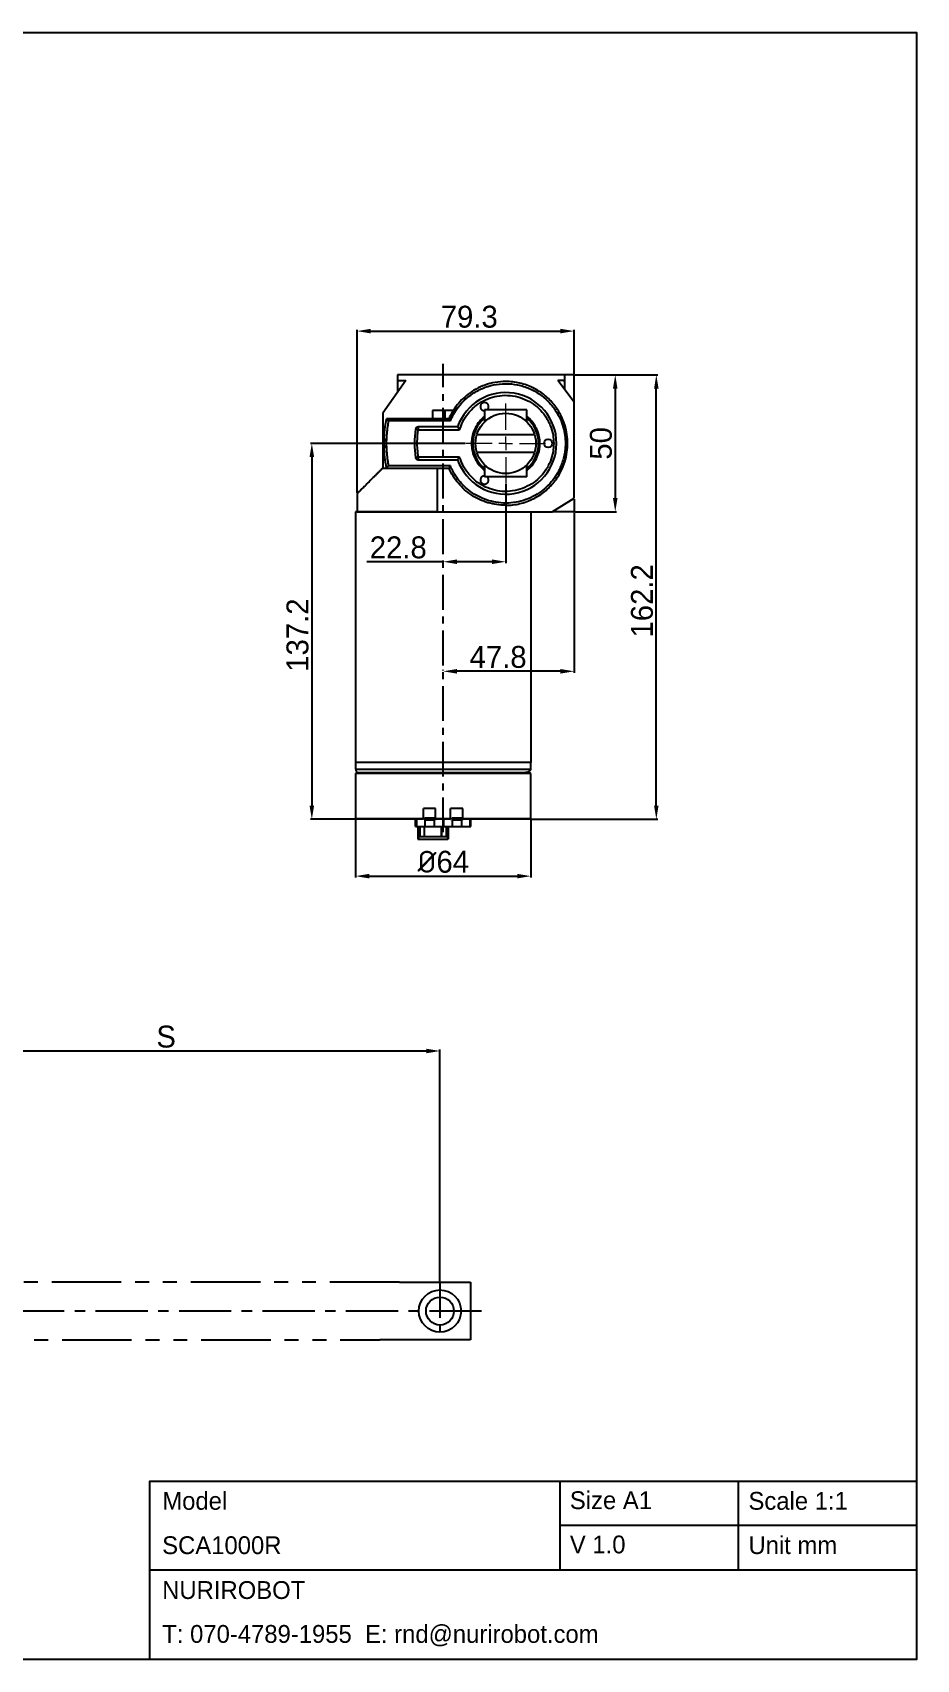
# Model space of a CAD drawing. Header units: millimetres. Extents: x 0 to 840, y 0 to 594.
# Drawn here: x 517 to 840, y 0 to 594 of the extents above; entities that cross this region are included whole.
import ezdxf

# ---------------------------------------------------------------- set-up
doc = ezdxf.new("R2010")
doc.units = ezdxf.units.MM
doc.header["$PDSIZE"] = -1
doc.linetypes.add('CENTERX2', pattern=[20.32, 12.7, -2.54, 2.54, -2.54])
doc.linetypes.add('PHANTOM', pattern=[12.7, 6.35, -1.27, 1.27, -1.27, 1.27, -1.27])
doc.layers.add('중심선', color=1, linetype='CENTERX2')
doc.layers.add('치수', color=4, linetype='Continuous')
doc.styles.add('누리로봇 문자스타일_20230829', font='GOTHIC.TTF')
doc.dimstyles.new('A2기본 치수스타일', dxfattribs={"dimtxt": 4, "dimasz": 4, "dimexe": 0.5, "dimexo": 0.3, "dimgap": 1, "dimtad": 1, "dimtoh": 1, "dimdec": 1, "dimzin": 12, "dimdsep": 46, "dimtxsty": '누리로봇 문자스타일_20230829', "dimcen": 0.09, "dimclrd": 3, "dimclre": 3, "dimclrt": 3, "dimadec": 0, "dimazin": 3, "dimtm": 1e-09, "dimtfac": 1, "dimtdec": 1, "dimtofl": 0, "dimtmove": 0, "dimatfit": 3, "dimfxl": 1, "dimfrac": 2, "dimarcsym": 0})

# ---------------------------------------------------------------- blocks, each defined once
blk = doc.blocks.new('SW_CENTERMARKSYMBOL_8')
at = {"color": 0, "linetype": 'Continuous', "lineweight": 0}
for p, q in [((0, 5), (0, 14.5)), ((-5, 0), (-14.5, 0)), ((0, 0), (-2.5, 0)), ((0, 0), (0, 2.5)), ((0, 0), (0, -2.5)), ((0, 0), (2.5, 0)), ((5, 0), (14.5, 0)), ((0, -5), (0, -14.5))]:
    blk.add_line(p, q, dxfattribs=at)
blk = doc.blocks.new('*D152')
at = {"layer": 'Defpoints', "color": 0}
for p in [(715, 485), (715, 469), (635.7, 425.6)]:
    blk.add_point(p, dxfattribs=at)
at = {"layer": '치수', "color": 3, "lineweight": -2}
for p, q in [((635.7, 425.9), (635.7, 485.5)), ((640.7, 485), (710, 485)), ((715, 469.3), (715, 485.5))]:
    blk.add_line(p, q, dxfattribs=at)
at = {"layer": '치수', "color": 3}
for points in [[(640.7, 485.83), (640.7, 484.16), (635.7, 485)], [(710, 485.83), (710, 484.16), (715, 485)]]:
    blk.add_solid(points, dxfattribs=at)
at = {"layer": '치수', "color": 3, "insert": (676.69, 490.2), "char_height": 8, "attachment_point": 5, "style": '누리로봇 문자스타일_20230829'}
blk.add_mtext('79.3', dxfattribs=at)
blk = doc.blocks.new('*D153')
at = {"layer": 'Defpoints', "color": 0}
for p in [(635.2, 307.05), (699.2, 307.05), (699.2, 286)]:
    blk.add_point(p, dxfattribs=at)
at = {"layer": '치수', "color": 3, "lineweight": -2}
for p, q in [((635.2, 306.75), (635.2, 285.5)), ((699.2, 306.75), (699.2, 285.5)), ((640.2, 286), (694.2, 286))]:
    blk.add_line(p, q, dxfattribs=at)
at = {"layer": '치수', "color": 3}
for points in [[(640.2, 286.83), (640.2, 285.16), (635.2, 286)], [(694.2, 286.83), (694.2, 285.16), (699.2, 286)]]:
    blk.add_solid(points, dxfattribs=at)
at = {"layer": '치수', "color": 3, "insert": (667.2, 291.2), "char_height": 8, "attachment_point": 5, "style": '누리로봇 문자스타일_20230829'}
blk.add_mtext('{\\fISOCPEUR|b0|i0|c0|p34;%%C}64', dxfattribs=at)
blk = doc.blocks.new('*D154')
at = {"layer": 'Defpoints', "color": 0}
for p in [(675.5, 444), (619.2, 306.75), (635.5, 306.75)]:
    blk.add_point(p, dxfattribs=at)
at = {"layer": '치수', "color": 3, "lineweight": -2}
for p, q in [((675.2, 444), (618.7, 444)), ((619.2, 439), (619.2, 311.75)), ((635.2, 306.75), (618.7, 306.75))]:
    blk.add_line(p, q, dxfattribs=at)
at = {"layer": '치수', "color": 3}
for points in [[(618.37, 439), (620.03, 439), (619.2, 444)], [(618.37, 311.75), (620.03, 311.75), (619.2, 306.75)]]:
    blk.add_solid(points, dxfattribs=at)
at = {"layer": '치수', "color": 3, "insert": (614, 374), "char_height": 8, "attachment_point": 5, "rotation": 90, "style": '누리로봇 문자스타일_20230829'}
blk.add_mtext('137.2', dxfattribs=at)
blk = doc.blocks.new('*D155')
at = {"layer": 'Defpoints', "color": 0}
for p in [(715, 469), (745, 469), (698.9, 306.75)]:
    blk.add_point(p, dxfattribs=at)
at = {"layer": '치수', "color": 3, "lineweight": -2}
for p, q in [((715.3, 469), (745.5, 469)), ((745, 311.75), (745, 464)), ((699.2, 306.75), (745.5, 306.75))]:
    blk.add_line(p, q, dxfattribs=at)
at = {"layer": '치수', "color": 3}
for points in [[(744.17, 464), (745.83, 464), (745, 469)], [(744.17, 311.75), (745.83, 311.75), (745, 306.75)]]:
    blk.add_solid(points, dxfattribs=at)
at = {"layer": '치수', "color": 3, "insert": (739.8, 386.5), "char_height": 8, "attachment_point": 5, "rotation": 90, "style": '누리로봇 문자스타일_20230829'}
blk.add_mtext('162.2', dxfattribs=at)
blk = doc.blocks.new('*D156')
at = {"layer": 'Defpoints', "color": 0}
for p in [(690, 429.5), (667.2, 400.78), (667.2, 400.78)]:
    blk.add_point(p, dxfattribs=at)
at = {"layer": '치수', "color": 3, "lineweight": -2}
for p, q in [((690, 429.2), (690, 400.28)), ((667.2, 400.78), (639.31, 400.78)), ((667.2, 401.08), (667.2, 401.28)), ((685, 400.78), (672.2, 400.78))]:
    blk.add_line(p, q, dxfattribs=at)
at = {"layer": '치수', "color": 3}
for points in [[(672.2, 401.62), (672.2, 399.95), (667.2, 400.78)], [(685, 401.62), (685, 399.95), (690, 400.78)]]:
    blk.add_solid(points, dxfattribs=at)
at = {"layer": '치수', "color": 3, "insert": (650.76, 405.98), "char_height": 8, "attachment_point": 5, "style": '누리로봇 문자스타일_20230829'}
blk.add_mtext('22.8', dxfattribs=at)
blk = doc.blocks.new('*D157')
at = {"layer": 'Defpoints', "color": 0}
for p in [(715, 419), (667.2, 360.78), (667.2, 360.78)]:
    blk.add_point(p, dxfattribs=at)
at = {"layer": '치수', "color": 3, "lineweight": -2}
for p, q in [((715, 418.7), (715, 360.28)), ((667.2, 361.08), (667.2, 361.28)), ((710, 360.78), (672.2, 360.78))]:
    blk.add_line(p, q, dxfattribs=at)
at = {"layer": '치수', "color": 3}
for points in [[(672.2, 361.62), (672.2, 359.95), (667.2, 360.78)], [(710, 361.62), (710, 359.95), (715, 360.78)]]:
    blk.add_solid(points, dxfattribs=at)
at = {"layer": '치수', "color": 3, "insert": (687.22, 365.98), "char_height": 8, "attachment_point": 5, "style": '누리로봇 문자스타일_20230829'}
blk.add_mtext('47.8', dxfattribs=at)
blk = doc.blocks.new('*D158')
at = {"layer": 'Defpoints', "color": 0}
for p in [(715, 469), (715, 419), (730, 419)]:
    blk.add_point(p, dxfattribs=at)
at = {"layer": '치수', "color": 3, "lineweight": -2}
for p, q in [((715.3, 469), (730.5, 469)), ((730, 464), (730, 424)), ((715.3, 419), (730.5, 419))]:
    blk.add_line(p, q, dxfattribs=at)
at = {"layer": '치수', "color": 3}
for points in [[(729.17, 464), (730.83, 464), (730, 469)], [(729.17, 424), (730.83, 424), (730, 419)]]:
    blk.add_solid(points, dxfattribs=at)
at = {"layer": '치수', "color": 3, "insert": (724.8, 444), "char_height": 8, "attachment_point": 5, "rotation": 90, "style": '누리로봇 문자스타일_20230829'}
blk.add_mtext('50', dxfattribs=at)
blk = doc.blocks.new('*D181')
at = {"layer": 'Defpoints', "color": 0}
for p in [(466, 222.15), (466, 138.91), (666, 137.41)]:
    blk.add_point(p, dxfattribs=at)
at = {"layer": '치수', "color": 3, "lineweight": -2}
for p, q in [((466, 139.21), (466, 222.65)), ((661, 222.15), (471, 222.15)), ((666, 137.71), (666, 222.65))]:
    blk.add_line(p, q, dxfattribs=at)
at = {"layer": '치수', "color": 3}
for points in [[(471, 222.99), (471, 221.32), (466, 222.15)], [(661, 222.99), (661, 221.32), (666, 222.15)]]:
    blk.add_solid(points, dxfattribs=at)
at = {"layer": '치수', "color": 3, "insert": (566, 227.36), "char_height": 8, "attachment_point": 5, "style": '누리로봇 문자스타일_20230829'}
blk.add_mtext('S', dxfattribs=at)

msp = doc.modelspace()

# ---------------------------------------------------------------- linework, layer by layer
at = {"color": 7, "linetype": 'Continuous', "lineweight": 25}
for p, q in [((653.5, 467), (645.1, 455)), ((715, 469), (650.5, 469)), ((650.5, 469), (650.5, 462.71)), ((650.5, 467), (653.5, 467)), ((711.5, 467), (709, 467)), ((715, 459), (709, 467)), ((711.25, 467), (711.5, 466.6)), ((711.5, 469), (711.5, 463.66)), ((715, 424), (715, 469)), ((645.1, 455), (645.1, 435)), ((669.27, 453), (646.52, 453)), ((669.8, 452.2), (647.18, 452.2)), ((663.3, 456), (663.3, 452.99)), ((667.8, 456), (667.8, 453)), ((682.3, 456.25), (682.3, 451.85)), ((697.7, 456.25), (682.3, 456.25)), ((697.7, 451.92), (697.7, 456.25)), ((672.45, 450), (658.09, 450)), ((658.09, 450), (658.09, 449)), ((658.09, 449), (673.18, 449)), ((700.53, 447.17), (679.47, 447.17)), ((645.61, 445), (646.41, 445)), ((646.41, 443), (645.61, 443)), ((677.5, 444), (677.5, 443.89)), ((679.47, 440.82), (700.53, 440.82)), ((702.5, 444), (702.5, 444.1)), ((645.1, 435), (669.27, 435)), ((669.8, 435.8), (647.18, 435.8)), ((673.18, 439), (658.09, 439)), ((658.09, 439), (658.09, 438)), ((658.09, 438), (672.45, 438)), ((665, 435), (665, 419)), ((682.3, 436.14), (682.3, 431.75)), ((697.7, 431.75), (697.7, 436.07)), ((697.7, 431.75), (682.3, 431.75)), ((635.7, 425.6), (635.7, 419)), ((707, 419), (715, 424)), ((715, 423.67), (715, 419)), ((635.2, 419), (635.2, 325.04)), ((664.67, 419), (635.2, 419)), ((665, 419), (707, 419)), ((699.2, 419), (699.2, 327.5)), ((715, 419), (707.32, 419)), ((699.2, 327.5), (635.2, 327.5)), ((667.2, 325.05), (667.2, 327.5)), ((699.2, 325.04), (699.2, 327.5)), ((635.5, 323.75), (635.2, 323.45)), ((635.2, 323.45), (635.2, 307.05)), ((699.2, 323.45), (635.2, 323.45)), ((635.5, 323.75), (698.9, 323.75)), ((699.2, 323.45), (698.9, 323.75)), ((699.2, 307.05), (699.2, 323.45)), ((664.4, 310.75), (660, 310.75)), ((660, 306.95), (660, 310.75)), ((664.4, 306.95), (664.4, 310.75)), ((674.3, 310.75), (669.9, 310.75)), ((669.9, 306.95), (669.9, 310.75)), ((674.3, 306.95), (674.3, 310.75)), ((635.2, 307.05), (635.5, 306.75)), ((635.2, 307.05), (660, 307.05)), ((659.8, 306.75), (635.5, 306.75)), ((657, 304.18), (657, 306.75)), ((657, 304.18), (677.3, 304.18)), ((657.4, 306.75), (657.4, 304.18)), ((657.96, 304.18), (657.96, 299.49)), ((658.01, 299.49), (658.01, 304.18)), ((658.66, 304.18), (658.66, 300.49)), ((658.66, 304.18), (658.66, 300.49)), ((660.36, 300.49), (660.36, 304.18)), ((660.5, 307.23), (663.9, 307.23)), ((660.5, 307.23), (660.5, 304.18)), ((660.5, 306.53), (663.9, 306.53)), ((663.9, 307.23), (663.9, 304.18)), ((664.4, 307.05), (669.9, 307.05)), ((669.7, 306.75), (664.6, 306.75)), ((666.56, 300.49), (666.56, 304.18)), ((666.56, 304.18), (666.56, 300.49)), ((667, 306.75), (667, 304.18)), ((667.3, 306.75), (667.3, 304.18)), ((668.26, 304.18), (668.26, 300.49)), ((668.91, 300.49), (668.91, 304.18)), ((668.91, 299.49), (668.91, 304.18)), ((668.96, 304.18), (668.96, 299.49)), ((668.96, 299.49), (668.96, 304.18)), ((670.4, 307.23), (670.4, 304.18)), ((670.4, 307.23), (673.8, 307.23)), ((670.4, 306.53), (673.8, 306.53)), ((673.8, 307.23), (673.8, 304.18)), ((674.3, 307.05), (699.2, 307.05)), ((698.9, 306.75), (674.5, 306.75)), ((676.9, 306.75), (676.9, 304.18)), ((677.3, 304.18), (677.3, 306.75)), ((698.9, 306.75), (699.2, 307.05)), ((657.96, 299.49), (668.91, 299.49)), ((658.01, 300.49), (668.91, 300.49)), ((658.21, 300.49), (658.21, 299.49)), ((668.71, 300.49), (668.71, 299.49)), ((668.91, 299.49), (668.91, 300.49)), ((668.96, 299.49), (668.91, 299.49)), ((651.2, 137.74), (677.2, 137.74)), ((677.2, 137.74), (677.2, 116.67)), ((677.2, 116.67), (644.06, 116.67))]:
    msp.add_line(p, q, dxfattribs=at)
at = {"color": 8, "linetype": 'Continuous', "lineweight": 25}
msp.add_line((635.2, 325.05), (635.22, 325.05), dxfattribs=at)
msp.add_line((635.2, 325.04), (699.2, 325.04))
at = {"color": 1, "linetype": 'PHANTOM', "ltscale": 4}
for p, q in [((651.2, 137.74), (477.2, 137.74)), ((477.2, 116.67), (644.06, 116.67))]:
    msp.add_line(p, q, dxfattribs=at)
at = {"lineweight": -3}
msp.add_line((709.81, 65.1), (709.81, 32.76), dxfattribs=at)
at = {"lineweight": -3, "ltscale": 3}
for p, q in [((774.9, 65.1), (774.9, 32.76)), ((709.81, 49.04), (840, 49.04)), ((560, 32.76), (840, 32.76))]:
    msp.add_line(p, q, dxfattribs=at)
msp.add_lwpolyline([(840, 0), (0, 0), (0, 594), (840, 594)], close=True)
at = {"color": 7, "linetype": 'Continuous', "lineweight": 25, "flags": 128}
for points in [[(658.09, 449), (657.9, 449.03), (657.71, 449.05), (657.54, 449.08), (657.39, 449.1), (657.27, 449.12), (657.18, 449.14), (657.12, 449.15), (657.1, 449.15)], [(677.5, 443.89), (677.6, 443.89), (677.69, 443.89), (677.78, 443.89), (677.85, 443.89), (677.92, 443.89), (677.96, 443.89), (677.99, 443.89), (678, 443.89)], [(702.5, 444.1), (702.4, 444.1), (702.31, 444.1), (702.22, 444.1), (702.15, 444.1), (702.08, 444.1), (702.04, 444.1), (702.01, 444.1), (702, 444.1)], [(657.1, 438.84), (657.12, 438.84), (657.18, 438.85), (657.27, 438.87), (657.39, 438.89), (657.54, 438.91), (657.71, 438.94), (657.9, 438.96), (658.09, 439)]]:
    msp.add_lwpolyline(points, dxfattribs=at)
at = {"lineweight": -3, "ltscale": 3}
msp.add_lwpolyline([(560, 0), (560, 65.1), (840, 65.1), (840, 0)], close=True, dxfattribs=at)
at = {"color": 7, "linetype": 'Continuous', "lineweight": 25}
for centre, radius in [((690, 444), 11), ((705.5, 444), 1.5), ((666, 127.21), 7.7), ((666, 127.21), 5.1)]:
    msp.add_circle(centre, radius, dxfattribs=at)
for centre, radius, start, end in [((690, 444), 18.55, 198.8717, 161.12826), ((682.25, 457.42), 1.5, 308.5318, 271.91017), ((690, 444), 12, 129.91621, 230.08381), ((690, 444), 12, 309.91621, 50.08377), ((690, 444), 33.3, 171.09487, 188.90513), ((658.09, 449), 1, 90, 171.09488), ((658.09, 439), 1, 188.90513, 269.99999), ((682.25, 430.57), 1.5, 88.08979, 51.46821)]:
    msp.add_arc(centre, radius, start, end, dxfattribs=at)
for points, knots in [([(690, 466.6), (688.69, 466.6), (687.39, 466.48), (684.86, 466.04), (683.64, 465.72), (681.31, 464.89), (680.2, 464.39), (678.14, 463.27), (677.18, 462.64), (675.41, 461.29), (674.61, 460.58), (673.16, 459.1), (672.51, 458.34), (670.78, 456.04), (669.92, 454.49), (669.27, 453)], [0, 0, 0, 0, 0.125, 0.125, 0.25, 0.25, 0.375, 0.375, 0.5, 0.5, 0.625, 0.625, 0.75, 0.75, 1, 1, 1, 1]), ([(669.8, 452.2), (670.14, 453.03), (670.55, 453.89), (671.53, 455.62), (672.11, 456.5), (673.45, 458.23), (674.22, 459.08), (675.96, 460.71), (676.93, 461.49), (679.09, 462.91), (680.27, 463.55), (682.8, 464.62), (684.15, 465.05), (686.97, 465.63), (688.44, 465.79), (691.41, 465.8), (692.9, 465.65), (695.83, 465.05), (697.26, 464.6), (699.97, 463.44), (701.25, 462.72), (703.59, 461.1), (704.66, 460.19), (706.55, 458.25), (707.38, 457.22), (708.79, 455.12), (709.38, 454.05), (710.34, 451.91), (710.72, 450.86), (711.29, 448.79), (711.49, 447.79), (711.74, 445.86), (711.8, 444.94), (711.8, 444.06)], [0, 0, 0, 0, 0.0625, 0.0625, 0.125, 0.125, 0.1875, 0.1875, 0.25, 0.25, 0.3125, 0.3125, 0.375, 0.375, 0.4375, 0.4375, 0.5, 0.5, 0.5625, 0.5625, 0.625, 0.625, 0.6875, 0.6875, 0.75, 0.75, 0.8125, 0.8125, 0.875, 0.875, 0.9375, 0.9375, 1, 1, 1, 1]), ([(690, 421.4), (691.73, 421.4), (693.48, 421.6), (696.87, 422.39), (698.51, 422.99), (701.58, 424.51), (702.99, 425.43), (705.53, 427.49), (706.65, 428.63), (708.57, 431.02), (709.37, 432.26), (710.67, 434.75), (711.18, 436), (711.94, 438.43), (712.2, 439.62), (712.53, 441.89), (712.6, 442.97), (712.6, 445.02), (712.53, 446.1), (712.2, 448.37), (711.94, 449.56), (711.18, 451.99), (710.67, 453.24), (709.37, 455.73), (708.57, 456.97), (706.65, 459.36), (705.53, 460.5), (702.99, 462.56), (701.58, 463.48), (698.51, 465), (696.87, 465.6), (693.48, 466.39), (691.73, 466.6), (690, 466.6)], [0, 0, 0, 0, 0.0625, 0.0625, 0.125, 0.125, 0.1875, 0.1875, 0.25, 0.25, 0.3125, 0.3125, 0.375, 0.375, 0.4375, 0.4375, 0.5, 0.5, 0.5625, 0.5625, 0.625, 0.625, 0.6875, 0.6875, 0.75, 0.75, 0.8125, 0.8125, 0.875, 0.875, 0.9375, 0.9375, 1, 1, 1, 1]), ([(670.85, 456), (671.03, 456.28), (671.38, 456.82), (671.86, 457.48), (672.19, 457.91), (672.34, 458.1), (672.3, 458.05), (672.3, 458.05)], [0, 0, 0, 0, 0.262798, 0.500088, 0.750141, 0.999743, 1, 1, 1, 1]), ([(673.18, 449), (673.52, 449.97), (674.27, 452.07), (676.23, 455.08), (678.81, 457.68), (681.86, 459.67), (685.14, 460.99), (688.77, 461.64), (692.54, 461.5), (696.19, 460.56), (699.49, 458.91), (702.26, 456.71), (704.62, 453.94), (706.35, 450.72), (707.38, 447.27), (707.5, 445.05), (707.55, 444.01)], [0, 0, 0, 0, 0.062136, 0.133302, 0.213815, 0.280116, 0.350716, 0.424506, 0.5, 0.575494, 0.649284, 0.719884, 0.786185, 0.866698, 0.937864, 1, 1, 1, 1]), ([(647.18, 452.2), (647.14, 451.98), (647.06, 451.56), (646.95, 450.93), (646.85, 450.29), (646.77, 449.65), (646.69, 449.01), (646.62, 448.37), (646.56, 447.73), (646.51, 447.08), (646.46, 446.44), (646.44, 446.01), (646.43, 445.8)], [0, 0, 0, 0, 0.100065, 0.200058, 0.3, 0.399913, 0.499819, 0.599739, 0.699696, 0.799711, 0.899805, 1, 1, 1, 1]), ([(647.18, 452.2), (647.16, 452.22), (647.1, 452.29), (647.01, 452.4), (646.86, 452.58), (646.73, 452.75), (646.62, 452.87), (646.56, 452.94), (646.53, 452.99), (646.52, 452.99), (646.52, 453)], [0, 0, 0, 0, 0.07201, 0.17951, 0.309795, 0.557354, 0.681135, 0.792101, 0.897898, 1, 1, 1, 1]), ([(667.8, 456), (667.21, 456), (666.62, 456), (665.53, 456), (665.03, 456), (664.2, 456), (663.87, 456), (663.42, 456), (663.3, 456), (663.3, 456)], [0, 0, 0, 0, 0.25, 0.25, 0.5, 0.5, 0.75, 0.75, 1, 1, 1, 1]), ([(670.85, 456), (670.44, 456), (669.96, 456), (668.92, 456), (668.36, 456), (667.8, 456)], [0, 0, 0, 0, 0.5, 0.5, 1, 1, 1, 1]), ([(669.8, 452.2), (669.78, 452.22), (669.75, 452.27), (669.7, 452.35), (669.66, 452.41), (669.62, 452.47), (669.56, 452.55), (669.49, 452.66), (669.41, 452.78), (669.35, 452.87), (669.3, 452.94), (669.27, 452.99), (669.27, 452.99), (669.27, 453)], [0, 0, 0, 0, 0.070759, 0.134778, 0.192059, 0.242604, 0.286419, 0.420396, 0.543378, 0.666634, 0.782976, 0.893625, 1, 1, 1, 1]), ([(645.64, 442), (645.64, 442), (645.64, 442), (645.64, 442.01), (645.64, 442.03), (645.64, 442.06), (645.64, 442.1), (645.64, 442.18), (645.63, 442.32), (645.62, 442.57), (645.61, 442.88), (645.61, 443.22), (645.6, 443.6), (645.6, 444), (645.6, 444.39), (645.61, 444.77), (645.61, 445.12), (645.62, 445.42), (645.63, 445.67), (645.64, 445.83), (645.64, 445.93), (645.64, 445.99), (645.64, 445.99), (645.64, 446)], [0, 0, 0, 0, 0.021003, 0.041826, 0.062561, 0.083297, 0.104127, 0.125139, 0.187569, 0.250023, 0.31245, 0.374883, 0.437539, 0.500199, 0.562709, 0.625232, 0.687689, 0.750156, 0.812589, 0.875023, 0.916803, 0.958221, 1, 1, 1, 1]), ([(645.61, 445), (645.61, 445), (645.61, 445), (645.62, 445.01), (645.64, 445.03), (645.68, 445.06), (645.74, 445.12), (645.87, 445.25), (646.05, 445.42), (646.22, 445.59), (646.34, 445.7), (646.41, 445.77), (646.43, 445.8)], [0, 0, 0, 0, 0.047553, 0.096492, 0.14703, 0.199337, 0.309315, 0.432383, 0.683438, 0.813066, 0.92417, 1, 1, 1, 1]), ([(646.43, 445.8), (646.43, 445.6), (646.41, 445.2), (646.4, 444.6), (646.4, 444), (646.4, 443.4), (646.41, 442.8), (646.43, 442.4), (646.44, 442.2)], [0, 0, 0, 0, 0.166717, 0.333374, 0.5, 0.666626, 0.833283, 1, 1, 1, 1]), ([(658.09, 439), (657.88, 440.86), (657.51, 444.2), (657.91, 447.53), (658.09, 449)], [0, 0, 0, 0, 0.56, 1, 1, 1, 1]), ([(672.45, 450), (672.45, 449.99), (672.45, 449.99), (672.46, 449.98), (672.47, 449.96), (672.5, 449.92), (672.55, 449.86), (672.63, 449.75), (672.73, 449.6), (672.84, 449.46), (672.93, 449.33), (673.01, 449.22), (673.1, 449.1), (673.16, 449.02), (673.18, 449)], [0, 0, 0, 0, 0.049561, 0.10009, 0.151576, 0.203987, 0.31151, 0.426442, 0.550201, 0.69395, 0.755391, 0.829639, 0.945672, 1, 1, 1, 1]), ([(646.44, 442.2), (646.41, 442.22), (646.34, 442.29), (646.22, 442.4), (646.05, 442.57), (645.88, 442.74), (645.74, 442.87), (645.67, 442.93), (645.63, 442.97), (645.61, 442.99), (645.61, 442.99), (645.61, 443)], [0, 0, 0, 0, 0.079805, 0.180791, 0.316115, 0.567834, 0.69095, 0.800522, 0.869923, 0.936264, 1, 1, 1, 1]), ([(646.44, 442.2), (646.45, 441.98), (646.47, 441.55), (646.51, 440.91), (646.56, 440.26), (646.62, 439.62), (646.69, 438.98), (646.77, 438.34), (646.85, 437.7), (646.95, 437.07), (647.06, 436.43), (647.14, 436.01), (647.18, 435.8)], [0, 0, 0, 0, 0.100131, 0.200175, 0.300153, 0.400088, 0.5, 0.599912, 0.699847, 0.799825, 0.899869, 1, 1, 1, 1]), ([(707.55, 444.01), (707.5, 442.98), (707.38, 440.75), (706.36, 437.3), (704.64, 434.08), (702.28, 431.3), (699.51, 429.1), (696.21, 427.44), (692.55, 426.49), (688.78, 426.35), (685.15, 427), (681.87, 428.32), (678.81, 430.31), (676.23, 432.91), (674.27, 435.92), (673.52, 438.02), (673.18, 439)], [0, 0, 0, 0, 0.062109, 0.133256, 0.213761, 0.280066, 0.350678, 0.424485, 0.5, 0.575515, 0.649322, 0.719934, 0.786239, 0.866744, 0.937891, 1, 1, 1, 1]), ([(711.8, 444.06), (711.8, 443.75), (711.8, 443.44), (711.77, 442.8), (711.75, 442.48), (711.67, 441.5), (711.58, 440.82), (711.2, 438.74), (710.8, 437.28), (710.2, 435.8)], [0, 0, 0, 0, 0.125, 0.125, 0.25, 0.25, 0.5, 0.5, 1, 1, 1, 1]), ([(645.1, 435), (644.97, 434.87), (644.72, 434.61), (644.34, 434.24), (643.98, 433.87), (643.62, 433.52), (643.27, 433.17), (642.93, 432.83), (642.6, 432.5), (642.28, 432.17), (641.96, 431.86), (641.66, 431.55), (640.87, 430.76), (639.7, 429.59), (638.29, 428.19), (637.17, 427.06), (636.53, 426.42), (636.2, 426.09), (636.04, 425.94), (635.92, 425.81), (635.82, 425.72), (635.75, 425.65), (635.71, 425.6), (635.7, 425.6), (635.7, 425.6)], [0, 0, 0, 0, 0.02441, 0.048569, 0.072476, 0.096135, 0.119547, 0.142713, 0.165637, 0.188319, 0.210761, 0.232967, 0.254937, 0.384763, 0.508029, 0.634392, 0.756049, 0.791398, 0.826531, 0.861479, 0.896269, 0.930933, 0.9655, 1, 1, 1, 1]), ([(646.52, 435), (646.52, 435), (646.52, 435), (646.53, 435.01), (646.55, 435.03), (646.57, 435.06), (646.62, 435.12), (646.73, 435.25), (646.86, 435.41), (647.01, 435.59), (647.1, 435.7), (647.16, 435.77), (647.18, 435.8)], [0, 0, 0, 0, 0.050125, 0.101526, 0.154271, 0.208394, 0.320073, 0.442735, 0.690227, 0.820197, 0.933541, 1, 1, 1, 1]), ([(669.8, 435.8), (669.78, 435.77), (669.74, 435.71), (669.67, 435.6), (669.55, 435.42), (669.44, 435.25), (669.35, 435.12), (669.3, 435.05), (669.27, 435), (669.27, 435), (669.27, 435)], [0, 0, 0, 0, 0.062733, 0.164283, 0.286349, 0.542523, 0.66805, 0.78267, 0.892651, 1, 1, 1, 1]), ([(690, 421.4), (687.81, 421.4), (685.63, 421.71), (681.44, 422.97), (679.43, 423.9), (675.77, 426.3), (674.12, 427.76), (671.3, 431.11), (670.14, 432.99), (669.27, 435)], [0, 0, 0, 0, 0.25, 0.25, 0.5, 0.5, 0.75, 0.75, 1, 1, 1, 1]), ([(710.2, 435.8), (709.84, 434.92), (709.42, 434.03), (708.4, 432.27), (707.82, 431.39), (706.49, 429.69), (705.74, 428.87), (704.08, 427.31), (703.17, 426.58), (701.21, 425.26), (700.15, 424.67), (697.94, 423.66), (696.78, 423.24), (694.39, 422.61), (693.16, 422.39), (690.7, 422.17), (689.47, 422.17), (687.04, 422.36), (685.85, 422.56), (683.56, 423.14), (682.45, 423.51), (680.37, 424.41), (679.38, 424.93), (677.55, 426.07), (676.71, 426.69), (675.16, 428), (674.46, 428.68), (673.19, 430.09), (672.62, 430.8), (671.11, 432.96), (670.36, 434.41), (669.8, 435.8)], [0, 0, 0, 0, 0.0625, 0.0625, 0.125, 0.125, 0.1875, 0.1875, 0.25, 0.25, 0.3125, 0.3125, 0.375, 0.375, 0.4375, 0.4375, 0.5, 0.5, 0.5625, 0.5625, 0.625, 0.625, 0.6875, 0.6875, 0.75, 0.75, 0.8125, 0.8125, 0.875, 0.875, 1, 1, 1, 1]), ([(672.45, 438), (672.45, 438), (672.45, 438), (672.46, 438.01), (672.47, 438.03), (672.49, 438.06), (672.52, 438.09), (672.55, 438.14), (672.58, 438.19), (672.64, 438.27), (672.73, 438.39), (672.86, 438.56), (673.01, 438.77), (673.12, 438.91), (673.18, 439)], [0, 0, 0, 0, 0.049529, 0.099784, 0.150959, 0.20324, 0.2568, 0.311799, 0.368386, 0.426699, 0.552406, 0.694192, 0.82528, 1, 1, 1, 1]), ([(635.73, 419), (635.79, 419), (635.92, 419), (637.22, 419), (639.32, 419), (642.22, 419), (645.82, 419), (650.02, 419), (654.71, 419), (659.74, 419), (663.25, 419), (665, 419)], [0, 0, 0, 0, 0.104865, 0.216757, 0.328649, 0.440541, 0.552433, 0.664324, 0.776216, 0.888108, 1, 1, 1, 1]), ([(635.2, 325.05), (635.2, 324.93), (635.22, 324.82), (635.28, 324.59), (635.33, 324.47), (635.47, 324.25), (635.56, 324.16), (635.76, 323.99), (635.87, 323.93), (635.99, 323.88)], [0, 0, 0, 0, 0.25, 0.25, 0.5, 0.5, 0.75, 0.75, 1, 1, 1, 1]), ([(635.99, 323.88), (636.03, 323.88), (636.11, 323.88), (636.56, 323.88), (637.36, 323.88), (638.76, 323.88), (641.66, 323.88), (645.43, 323.88), (649.94, 323.88), (655.04, 323.88), (660.55, 323.88), (666.3, 323.88), (672.08, 323.88), (677.68, 323.88), (682.93, 323.88), (687.64, 323.88), (691.65, 323.88), (694.84, 323.89), (696.35, 323.87), (697.35, 323.9), (698.12, 324.04), (698.92, 324.41), (699.09, 324.82), (699.2, 325.04)], [0, 0, 0, 0, 0.034887, 0.063413, 0.084018, 0.141006, 0.199221, 0.257654, 0.316299, 0.375091, 0.433999, 0.493003, 0.552056, 0.611015, 0.669847, 0.728536, 0.787052, 0.845355, 0.902088, 0.918151, 0.940358, 0.968047, 1, 1, 1, 1]), ([(636.04, 323.88), (636.14, 323.88), (636.33, 323.88), (636.92, 323.88), (637.41, 323.88), (637.62, 323.88)], [0, 0, 0, 0, 0.407301, 0.747394, 1, 1, 1, 1])]:
    msp.add_open_spline(points, degree=3, knots=knots, dxfattribs=at)
for points in [[(645.61, 445), (645.67, 447.68), (645.98, 450.36), (646.52, 453)], [(646.52, 435), (645.98, 437.63), (645.67, 440.31), (645.61, 443)], [(659.8, 306.75), (659.87, 306.81), (659.93, 306.88), (660, 306.95)], [(664.4, 306.95), (664.47, 306.88), (664.53, 306.81), (664.6, 306.75)], [(669.7, 306.75), (669.77, 306.81), (669.83, 306.88), (669.9, 306.95)], [(674.3, 306.95), (674.37, 306.88), (674.43, 306.81), (674.5, 306.75)]]:
    msp.add_open_spline(points, degree=3, dxfattribs=at)
at = {"color": 8, "linetype": 'Continuous', "lineweight": 25}
for points, knots in [([(682.3, 453.77), (682.12, 453.65), (681.21, 453.05), (679.83, 451.39), (678.42, 448.98), (677.63, 446.39), (677.54, 444.75), (677.5, 444)], [0, 0, 0, 0, 0.05747, 0.288933, 0.563391, 0.799329, 1, 1, 1, 1]), ([(702.5, 444.1), (702.45, 444.85), (702.35, 446.5), (701.54, 449.08), (700.11, 451.48), (698.73, 453.1), (697.85, 453.68), (697.7, 453.78)], [0, 0, 0, 0, 0.202457, 0.440495, 0.717396, 0.950919, 1, 1, 1, 1]), ([(677.5, 443.89), (677.55, 443.14), (677.65, 441.49), (678.46, 438.91), (679.89, 436.51), (681.27, 434.89), (682.15, 434.31), (682.3, 434.21)], [0, 0, 0, 0, 0.202457, 0.440495, 0.717396, 0.950918, 1, 1, 1, 1]), ([(697.7, 434.22), (697.88, 434.34), (698.79, 434.94), (700.17, 436.6), (701.58, 439.01), (702.37, 441.6), (702.46, 443.24), (702.5, 444)], [0, 0, 0, 0, 0.05747, 0.288933, 0.563391, 0.799329, 1, 1, 1, 1])]:
    msp.add_open_spline(points, degree=3, knots=knots, dxfattribs=at)
at = {"layer": '중심선'}
for p, q in [((667.2, 302), (667.2, 473)), ((666, 137.41), (666, 117.01))]:
    msp.add_line(p, q, dxfattribs=at)
at = {"layer": '중심선', "ltscale": 1.5}
msp.add_line((681.2, 127.21), (73.8, 127.02), dxfattribs=at)

# ---------------------------------------------------------------- block references
at = {"layer": '중심선'}
msp.add_blockref('SW_CENTERMARKSYMBOL_8', (690, 444), dxfattribs=at)

# ---------------------------------------------------------------- texts
at = {"lineweight": -3, "attachment_point": 1, "style": '누리로봇 문자스타일_20230829'}
for s, insert, char_height, width in [('Model', (564.6, 61.17), 6.51, 21.4816), ('Size A1', (713.43, 61.4), 6.51, 51.9088), ('{\\fCentury Gothic|b0|i0|c0|p34;Scale 1:1}', (778.65, 61.17), 6.5096, 106.8105), ('SCA1000R', (564.56, 44.97), 6.51, 79.8224), ('V 1.0', (713.43, 45.24), 6.51, 51.9088), ('Unit mm', (778.65, 45), 6.51, 106.8105), ('NURIROBOT', (564.57, 28.6), 6.51, 80.7626), ('T: 070-4789-1955  E: rnd@nurirobot.com', (564.59, 12.58), 6.5096, 255.0365)]:
    msp.add_mtext(s, dxfattribs=dict(at, insert=insert, char_height=char_height, width=width))

# ---------------------------------------------------------------- dimensions: what is measured, and where the dimension line sits
at = {"layer": '치수'}
for base, p1, p2, picture, middle in [((715, 485), (635.7, 425.6), (715, 469), '*D152', (676.69, 485)), ((667.2, 400.78), (690, 429.5), (667.2, 400.78), '*D156', (650.76, 400.78)), ((667.2, 360.78), (715, 419), (667.2, 360.78), '*D157', (687.22, 360.78))]:
    dim = msp.add_linear_dim(base=base, p1=p1, p2=p2, dimstyle='A2기본 치수스타일', override={"dimtxt": 8, "dimasz": 5}, dxfattribs=at)
    dim.commit()
    dim.dimension.update_dxf_attribs({"geometry": picture, "text_midpoint": middle, "dimtype": 160})
for base, p1, p2, picture, middle in [((745.000001, 468.995152), (698.9, 306.745154), (715.000001, 468.995152), '*D155', (745.000001, 386.495152)), ((730, 419), (715, 469), (715, 419), '*D158', (730, 444)), ((619.199998, 306.745154), (675.5, 443.995152), (635.5, 306.745154), '*D154', (619.199998, 373.995152))]:
    dim = msp.add_linear_dim(base=base, p1=p1, p2=p2, angle=90, dimstyle='A2기본 치수스타일', override={"dimtxt": 8, "dimasz": 5}, dxfattribs=at)
    dim.commit()
    dim.dimension.update_dxf_attribs({"geometry": picture, "text_midpoint": middle, "dimtype": 160})
dim = msp.add_linear_dim(base=(699.2, 286), p1=(635.2, 307.05), p2=(699.2, 307.05), text='{\\fISOCPEUR|b0|i0|c0|p34;%%C}<>', dimstyle='A2기본 치수스타일', override={"dimtxt": 8, "dimasz": 5}, dxfattribs=at)
dim.commit()
dim.dimension.update_dxf_attribs({"geometry": '*D153', "text_midpoint": (667.2, 286), "dimtype": 160})
dim = msp.add_linear_dim(base=(466, 222.15), p1=(666, 137.41), p2=(466, 138.91), text='S', dimstyle='A2기본 치수스타일', override={"dimtxt": 8, "dimasz": 5}, dxfattribs=at)
dim.commit()
dim.dimension.update_dxf_attribs({"geometry": '*D181', "text_midpoint": (566, 227.36)})

doc.saveas('drawing.dxf')
